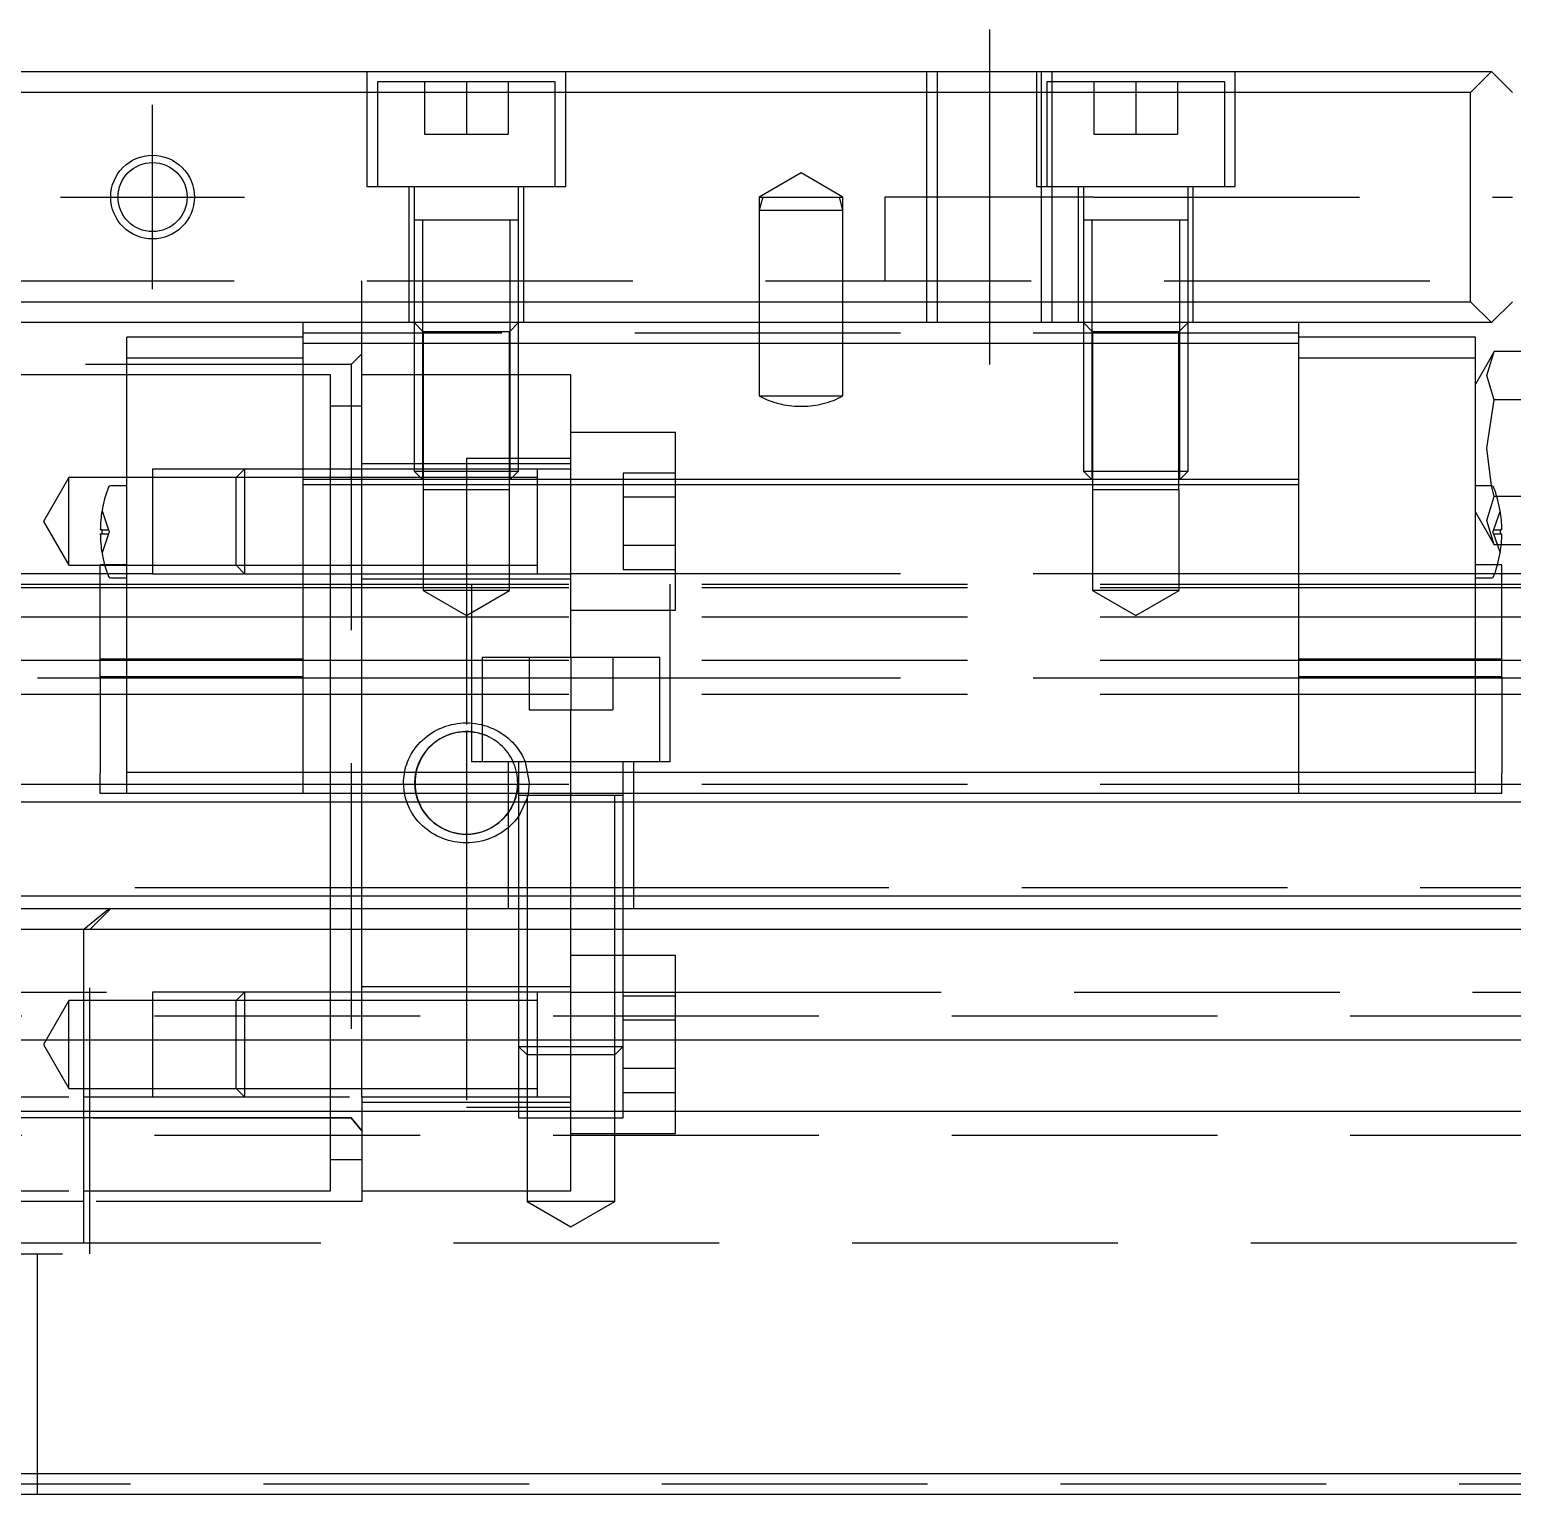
# Model space of a CAD drawing. Extents: x -14 to 910, y -357 to 120.
# Drawn here: x 294.1 to 365, y -322.6 to -252.6 of the extents above; entities that cross this region are included whole.
import ezdxf

# ---------------------------------------------------------------- set-up
doc = ezdxf.new("R2010")
doc.units = 0
doc.linetypes.add('CENTER', pattern=[50.8, 31.75, -6.35, 6.35, -6.35])
doc.linetypes.add('DASHED', pattern=[19.05, 12.7, -6.35])
doc.layers.get('0').update_dxf_attribs({"linetype": 'CONTINUOUS'})
doc.layers.add('CENTER', color=1, linetype='CENTER')

msp = doc.modelspace()

# ---------------------------------------------------------------- linework, layer by layer
at = {"color": 7, "linetype": 'CONTINUOUS'}
for p, q in [((216, -254.57), (364, -254.57)), ((364, -254.57), (363, -255.57)), ((365, -255.57), (364, -254.57)), ((363, -255.57), (217, -255.57)), ((363, -265.57), (363, -255.57)), ((217, -265.57), (363, -265.57)), ((363, -265.57), (364, -266.57)), ((364, -266.57), (365, -265.57)), ((364, -266.57), (216, -266.57)), ((307.2, -267.57), (307.2, -266.57)), ((354.8, -267.57), (354.8, -266.57)), ((307.2, -267.27), (298.768, -267.27)), ((298.768, -268.27), (298.768, -267.27)), ((307.2, -274.07), (307.2, -267.57)), ((354.8, -267.57), (307.2, -267.57)), ((363.232, -267.27), (354.8, -267.27)), ((354.8, -274.07), (354.8, -267.57)), ((363.232, -268.27), (363.232, -267.27)), ((298.768, -288.07), (298.768, -268.27)), ((307.2, -268.27), (298.768, -268.27)), ((363.232, -268.27), (354.8, -268.27)), ((363.232, -288.07), (363.232, -268.27)), ((363.778, -268.57), (363.232, -269.515)), ((364.135, -267.951), (363.778, -268.57)), ((363.778, -269.106), (364.135, -267.951)), ((365.6, -267.951), (364.135, -267.951)), ((364.135, -270.261), (363.778, -269.106)), ((363.778, -272.57), (364.135, -270.261)), ((365.6, -270.261), (364.135, -270.261)), ((364, -274.368), (363.778, -272.57)), ((307.2, -274.32), (307.2, -274.07)), ((354.8, -274.07), (307.2, -274.07)), ((354.8, -274.32), (354.8, -274.07)), ((298.768, -274.37), (297.986, -274.37)), ((307.2, -288.07), (307.2, -274.32)), ((354.8, -274.32), (307.2, -274.32)), ((354.8, -288.07), (354.8, -274.32)), ((364.014, -274.37), (363.232, -274.37)), ((365.6, -274.879), (364.257, -274.879)), ((297.584, -276.47), (297.502, -276.47)), ((297.502, -276.67), (297.584, -276.67)), ((297.584, -276.67), (297.584, -276.47)), ((364.416, -276.47), (364.416, -276.67)), ((364.498, -276.47), (364.416, -276.47)), ((364.416, -276.67), (364.498, -276.67)), ((365.6, -277.189), (364.467, -277.189)), ((297.709, -278.14), (297.5, -278.14)), ((297.5, -280.74), (297.5, -278.14)), ((364.5, -278.14), (364.291, -278.14)), ((364.5, -280.74), (364.5, -278.14)), ((282.5, -279.07), (297.5, -279.07)), ((282.5, -279.234), (297.5, -279.234)), ((297.986, -278.77), (298.768, -278.77)), ((363.232, -278.77), (364.014, -278.77)), ((508, -278.57), (364.5, -278.57)), ((364.5, -279.07), (580, -279.07)), ((364.5, -279.234), (580, -279.234)), ((282.5, -280.632), (297.5, -280.632)), ((364.5, -280.632), (580, -280.632)), ((297.5, -282.653), (297.5, -280.74)), ((364.5, -282.653), (364.5, -280.74)), ((282.5, -282.708), (297.5, -282.708)), ((298.768, -282.653), (297.5, -282.653)), ((297.5, -283.498), (297.5, -282.653)), ((364.5, -282.653), (363.232, -282.653)), ((364.5, -283.498), (364.5, -282.653)), ((364.5, -282.708), (580, -282.708)), ((297.5, -283.498), (297.5, -288.108)), ((298.768, -283.498), (297.5, -283.498)), ((364.5, -283.498), (363.232, -283.498)), ((364.5, -283.498), (364.5, -288.108)), ((282.5, -284.329), (297.5, -284.329)), ((364.5, -284.329), (580, -284.329)), ((297.5, -289.07), (297.5, -288.108)), ((298.768, -289.07), (298.768, -288.07)), ((307.2, -288.07), (298.768, -288.07)), ((307.2, -289.07), (307.2, -288.07)), ((354.8, -288.07), (307.2, -288.07)), ((363.232, -288.07), (354.8, -288.07)), ((354.8, -289.07), (354.8, -288.07)), ((363.232, -289.07), (363.232, -288.07)), ((364.5, -289.07), (364.5, -288.108)), ((282.5, -288.622), (297.5, -288.622)), ((298.768, -289.07), (297.5, -289.07)), ((307.2, -289.07), (298.768, -289.07)), ((354.8, -289.07), (307.2, -289.07)), ((322.5, -289.17), (317.5, -289.17)), ((322.5, -289.17), (317.5, -289.17)), ((363.232, -289.07), (354.8, -289.07)), ((364.5, -289.07), (363.232, -289.07)), ((364.5, -288.622), (580, -288.622)), ((0, -289.47), (580, -289.47)), ((0, -293.97), (580, -293.97)), ((1, -294.57), (579, -294.57)), ((578, -295.57), (2, -295.57)), ((578, -300.87), (2, -300.87)), ((578, -304.27), (2, -304.27)), ((2, -321.57), (578, -321.57)), ((579, -322.57), (1, -322.57))]:
    msp.add_line(p, q, dxfattribs=at)
at = {"color": 3, "linetype": 'DASHED'}
for p, q in [((310.25, -254.57), (310.25, -260.07)), ((310.75, -255.07), (310.75, -260.07)), ((319.25, -255.07), (310.75, -255.07)), ((313, -255.07), (313, -257.57)), ((315, -255.07), (315, -257.57)), ((317, -255.07), (317, -257.57)), ((319.25, -260.07), (319.25, -255.07)), ((319.75, -260.07), (319.75, -254.57)), ((337, -254.57), (337, -266.57)), ((337.5, -254.57), (337.5, -266.57)), ((342.25, -254.57), (342.25, -260.07)), ((342.5, -266.57), (342.5, -254.57)), ((342.75, -255.07), (342.75, -260.07)), ((351.25, -255.07), (342.75, -255.07)), ((343, -255.07), (343, -254.57)), ((343, -260.07), (343, -255.07)), ((345, -255.07), (345, -257.57)), ((347, -255.07), (347, -257.57)), ((349, -255.07), (349, -257.57)), ((351.25, -260.07), (351.25, -255.07)), ((351.75, -260.07), (351.75, -254.57)), ((313, -257.57), (315, -257.57)), ((315, -257.57), (317, -257.57)), ((345, -257.57), (347, -257.57)), ((347, -257.57), (349, -257.57)), ((310.25, -260.07), (319.75, -260.07)), ((312.25, -260.07), (312.25, -266.57)), ((312.5, -260.07), (312.5, -261.67)), ((317.5, -261.67), (317.5, -260.07)), ((317.75, -266.57), (317.75, -260.07)), ((331, -259.415), (329, -260.57)), ((333, -260.57), (331, -259.415)), ((342.25, -260.07), (351.75, -260.07)), ((343, -266.57), (343, -260.07)), ((344.25, -260.07), (344.25, -266.57)), ((344.5, -260.07), (344.5, -261.67)), ((349.5, -261.67), (349.5, -260.07)), ((349.75, -266.57), (349.75, -260.07)), ((329, -260.57), (329, -261.2)), ((329.169, -260.57), (329, -261.2)), ((329, -260.57), (331, -260.57)), ((331, -260.57), (333, -260.57)), ((333, -261.2), (332.831, -260.57)), ((333, -261.2), (333, -260.57)), ((345, -260.57), (335, -260.57)), ((335, -260.57), (335, -264.57)), ((345, -260.57), (365, -260.57)), ((329, -261.2), (329, -266.57)), ((329, -261.2), (333, -261.2)), ((333, -266.57), (333, -261.2)), ((312.5, -261.665), (312.5, -261.67)), ((317.5, -261.67), (312.5, -261.67)), ((317.5, -261.67), (312.5, -261.67)), ((312.5, -261.67), (312.5, -266.57)), ((312.5, -261.67), (312.5, -261.675)), ((312.9, -261.67), (312.9, -266.57)), ((317.1, -266.57), (317.1, -261.67)), ((317.5, -261.67), (317.5, -261.665)), ((317.5, -266.57), (317.5, -261.67)), ((317.5, -261.675), (317.5, -261.67)), ((344.5, -261.665), (344.5, -261.67)), ((349.5, -261.67), (344.5, -261.67)), ((349.5, -261.67), (344.5, -261.67)), ((349.5, -261.67), (344.5, -261.67)), ((349.5, -261.67), (344.5, -261.67)), ((344.5, -261.67), (344.5, -261.675)), ((344.5, -261.67), (344.5, -266.57)), ((344.9, -261.67), (344.9, -266.57)), ((349.1, -266.57), (349.1, -261.67)), ((349.5, -261.67), (349.5, -261.665)), ((349.5, -261.675), (349.5, -261.67)), ((349.5, -266.57), (349.5, -261.67)), ((215, -264.57), (365, -264.57)), ((310, -266.57), (310, -264.57)), ((354.8, -267.07), (307.2, -267.07)), ((310, -279.07), (310, -266.57)), ((312.5, -266.57), (312.938, -267.008)), ((312.5, -266.57), (312.5, -273.67)), ((317.5, -266.57), (312.5, -266.57)), ((312.9, -266.57), (312.9, -274.07)), ((312.938, -267.008), (312.938, -274.57)), ((317.062, -267.008), (312.938, -267.008)), ((317.062, -267.008), (317.5, -266.57)), ((317.062, -274.57), (317.062, -267.008)), ((317.1, -274.07), (317.1, -266.57)), ((317.5, -273.67), (317.5, -266.57)), ((329, -266.57), (329, -270.07)), ((333, -270.07), (333, -266.57)), ((344.5, -266.57), (344.938, -267.008)), ((344.5, -266.57), (344.5, -273.67)), ((349.5, -266.57), (344.5, -266.57)), ((344.9, -266.57), (344.9, -274.07)), ((344.938, -267.008), (344.938, -274.57)), ((349.062, -267.008), (344.938, -267.008)), ((349.062, -267.008), (349.5, -266.57)), ((349.062, -274.57), (349.062, -267.008)), ((349.1, -274.07), (349.1, -266.57)), ((349.5, -273.67), (349.5, -266.57)), ((309.5, -268.57), (240, -268.57)), ((310, -268.07), (309.5, -268.57)), ((309.5, -268.57), (309.5, -304.57)), ((298.768, -269.07), (291.5, -269.07)), ((307.2, -269.07), (298.768, -269.07)), ((308.5, -269.07), (307.2, -269.07)), ((308.5, -273.57), (308.5, -269.07)), ((312.5, -269.07), (310, -269.07)), ((312.9, -269.07), (312.5, -269.07)), ((317.1, -269.07), (312.9, -269.07)), ((317.5, -269.07), (317.1, -269.07)), ((320, -269.07), (317.5, -269.07)), ((320, -279.07), (320, -269.07)), ((310, -270.57), (308.5, -270.57)), ((329, -270.07), (333, -270.07)), ((330.937, -270.57), (331.063, -270.57)), ((325, -271.82), (320, -271.82)), ((325, -279.07), (325, -271.82)), ((304.4, -273.57), (300, -273.57)), ((300, -273.57), (300, -278.57)), ((304.4, -273.57), (304, -273.97)), ((307.2, -273.57), (304.4, -273.57)), ((307.2, -273.57), (304.4, -273.57)), ((304.4, -273.57), (304.4, -278.57)), ((310, -273.57), (307.2, -273.57)), ((310, -273.57), (307.2, -273.57)), ((308.5, -273.97), (308.5, -273.57)), ((320, -273.32), (310, -273.32)), ((312.5, -273.57), (310, -273.57)), ((312.9, -273.57), (312.5, -273.57)), ((317.1, -273.57), (312.9, -273.57)), ((320, -273.07), (315, -273.07)), ((315, -273.07), (315, -286.111)), ((317.5, -273.57), (317.1, -273.57)), ((318.4, -273.57), (317.5, -273.57)), ((318.4, -273.57), (318.395, -273.57)), ((320, -273.57), (318.4, -273.57)), ((318.405, -273.57), (318.4, -273.57)), ((318.4, -275.92), (318.4, -273.57)), ((296, -273.97), (294.788, -276.07)), ((300, -273.97), (296, -273.97)), ((296, -278.17), (296, -273.97)), ((304, -273.97), (300, -273.97)), ((307.2, -273.97), (304, -273.97)), ((304, -278.17), (304, -273.97)), ((310, -273.97), (307.2, -273.97)), ((308.5, -278.17), (308.5, -273.97)), ((312.8, -273.97), (310, -273.97)), ((312.5, -273.67), (312.9, -274.07)), ((312.5, -273.67), (317.5, -273.67)), ((312.9, -273.97), (312.8, -273.97)), ((317.1, -273.97), (312.9, -273.97)), ((317.1, -274.07), (317.5, -273.67)), ((317.2, -273.97), (317.1, -273.97)), ((318.4, -273.97), (317.2, -273.97)), ((325, -273.761), (322.5, -273.761)), ((322.5, -273.761), (322.5, -274.915)), ((344.5, -273.67), (344.9, -274.07)), ((344.5, -273.67), (349.5, -273.67)), ((349.1, -274.07), (349.5, -273.67)), ((312.933, -274.57), (312.933, -279.37)), ((317.067, -274.57), (312.933, -274.57)), ((317.067, -279.37), (317.067, -274.57)), ((322.5, -274.915), (322.5, -277.225)), ((325, -274.915), (322.5, -274.915)), ((344.933, -274.57), (344.933, -279.37)), ((349.067, -274.57), (344.933, -274.57)), ((349.067, -279.37), (349.067, -274.57)), ((363.778, -276.034), (364.135, -274.879)), ((364.135, -274.879), (364, -274.368)), ((364.257, -274.879), (364.135, -274.879)), ((297.584, -275.572), (297.9, -276.47)), ((363.232, -275.625), (363.778, -276.57)), ((364.416, -275.572), (364.1, -276.47)), ((294.788, -276.07), (296, -278.17)), ((318.4, -278.569), (318.4, -275.92)), ((364.135, -277.189), (363.778, -276.034)), ((297.584, -276.47), (297.9, -276.47)), ((297.9, -276.67), (297.584, -277.568)), ((297.584, -276.67), (297.9, -276.67)), ((297.9, -276.47), (297.935, -276.57)), ((297.9, -276.67), (297.935, -276.57)), ((363.778, -276.57), (364.135, -277.189)), ((364.1, -276.47), (364.065, -276.57)), ((364.1, -276.67), (364.065, -276.57)), ((364.1, -276.47), (364.416, -276.47)), ((364.1, -276.67), (364.416, -277.568)), ((364.1, -276.67), (364.416, -276.67)), ((325, -277.225), (322.5, -277.225)), ((322.5, -277.225), (322.5, -278.379)), ((364.467, -277.189), (364.135, -277.189)), ((296, -278.17), (300, -278.17)), ((298.768, -278.14), (297.709, -278.14)), ((300, -278.17), (304, -278.17)), ((304, -278.17), (304.4, -278.57)), ((304, -278.17), (307.2, -278.17)), ((307.2, -278.17), (310, -278.17)), ((308.5, -278.57), (308.5, -278.17)), ((310, -278.17), (318.4, -278.17)), ((325, -278.379), (322.5, -278.379)), ((364.291, -278.14), (363.232, -278.14)), ((300, -278.57), (291.1, -278.57)), ((297.5, -279.07), (298.768, -279.07)), ((297.5, -279.234), (298.768, -279.234)), ((298.768, -279.07), (307.2, -279.07)), ((298.768, -279.234), (307.2, -279.234)), ((300, -278.57), (304.4, -278.57)), ((304.4, -278.57), (307.2, -278.57)), ((304.4, -278.57), (307.2, -278.57)), ((307.2, -278.57), (310, -278.57)), ((307.2, -278.57), (310, -278.57)), ((307.2, -279.07), (354.8, -279.07)), ((307.2, -279.234), (354.8, -279.234)), ((308.5, -279.07), (308.5, -278.57)), ((308.5, -289.07), (308.5, -279.07)), ((310, -278.57), (318.4, -278.57)), ((310, -278.82), (320, -278.82)), ((310, -289.07), (310, -279.07)), ((315.25, -279.07), (315.25, -287.57)), ((318.395, -278.57), (318.4, -278.57)), ((318.4, -278.57), (318.4, -278.569)), ((318.4, -278.57), (320, -278.57)), ((318.4, -278.57), (318.405, -278.57)), ((325, -278.57), (320, -278.57)), ((320, -282.57), (320, -279.07)), ((324.75, -287.57), (324.75, -279.07)), ((354.8, -278.57), (325, -278.57)), ((325, -280.32), (325, -279.07)), ((363.232, -278.57), (354.8, -278.57)), ((354.8, -279.07), (363.232, -279.07)), ((354.8, -279.234), (363.232, -279.234)), ((364.157, -278.57), (363.232, -278.57)), ((363.232, -279.07), (364.5, -279.07)), ((363.232, -279.234), (364.5, -279.234)), ((364.5, -278.57), (364.157, -278.57)), ((312.933, -279.37), (315, -280.563)), ((317.067, -279.37), (312.933, -279.37)), ((315, -280.563), (317.067, -279.37)), ((344.933, -279.37), (347, -280.563)), ((349.067, -279.37), (344.933, -279.37)), ((347, -280.563), (349.067, -279.37)), ((297.5, -280.632), (298.768, -280.632)), ((298.768, -280.632), (307.2, -280.632)), ((307.2, -280.632), (354.8, -280.632)), ((320, -280.32), (325, -280.32)), ((354.8, -280.632), (363.232, -280.632)), ((363.232, -280.632), (364.5, -280.632)), ((297.5, -282.708), (298.768, -282.708)), ((307.2, -282.653), (298.768, -282.653)), ((298.768, -282.708), (307.2, -282.708)), ((307.2, -282.708), (354.8, -282.708)), ((315.75, -282.57), (315.75, -287.57)), ((324.25, -282.57), (315.75, -282.57)), ((318, -282.57), (318, -285.07)), ((320, -282.57), (320, -285.07)), ((322, -282.57), (322, -285.07)), ((324.25, -287.57), (324.25, -282.57)), ((363.232, -282.653), (354.8, -282.653)), ((354.8, -282.708), (363.232, -282.708)), ((363.232, -282.708), (364.5, -282.708)), ((307.2, -283.498), (298.768, -283.498)), ((363.232, -283.498), (354.8, -283.498)), ((307.2, -283.57), (242, -283.57)), ((308.5, -283.57), (307.2, -283.57)), ((310, -283.57), (308.5, -283.57)), ((315.75, -283.57), (310, -283.57)), ((320, -283.57), (315.75, -283.57)), ((324.25, -283.57), (320, -283.57)), ((354.8, -283.57), (324.25, -283.57)), ((363.232, -283.57), (354.8, -283.57)), ((364.5, -283.57), (363.232, -283.57)), ((375.75, -283.57), (364.5, -283.57)), ((297.5, -284.329), (298.768, -284.329)), ((298.768, -284.329), (307.2, -284.329)), ((307.2, -284.329), (354.8, -284.329)), ((354.8, -284.329), (363.232, -284.329)), ((363.232, -284.329), (364.5, -284.329)), ((318, -285.07), (320, -285.07)), ((320, -287.57), (320, -285.07)), ((320, -285.07), (322, -285.07)), ((313.119, -286.337), (313.235, -286.252)), ((313.235, -286.252), (313.354, -286.173)), ((313.354, -286.173), (313.477, -286.1)), ((313.477, -286.1), (313.605, -286.032)), ((313.605, -286.032), (313.736, -285.97)), ((313.736, -285.97), (313.871, -285.914)), ((313.871, -285.914), (314.007, -285.865)), ((314.007, -285.865), (314.145, -285.822)), ((314.145, -285.822), (314.284, -285.785)), ((314.284, -285.785), (314.425, -285.756)), ((314.425, -285.756), (314.566, -285.733)), ((314.566, -285.733), (314.71, -285.716)), ((314.71, -285.716), (314.854, -285.706)), ((314.854, -285.706), (315, -285.703)), ((315, -285.703), (315.146, -285.706)), ((315, -286.111), (315, -291.028)), ((315.146, -285.706), (315.29, -285.716)), ((315.29, -285.716), (315.433, -285.733)), ((315.433, -285.733), (315.575, -285.756)), ((315.575, -285.756), (315.716, -285.785)), ((315.716, -285.785), (315.75, -285.794)), ((315.75, -285.794), (315.855, -285.822)), ((315.855, -285.822), (315.993, -285.865)), ((315.993, -285.865), (316.129, -285.914)), ((316.129, -285.914), (316.264, -285.97)), ((316.264, -285.97), (316.395, -286.032)), ((316.395, -286.032), (316.523, -286.1)), ((316.523, -286.1), (316.646, -286.173)), ((316.646, -286.173), (316.765, -286.252)), ((316.765, -286.252), (316.881, -286.337)), ((312.44, -287.075), (312.52, -286.957)), ((312.52, -286.957), (312.606, -286.843)), ((312.606, -286.843), (312.698, -286.732)), ((312.698, -286.732), (312.796, -286.626)), ((312.796, -286.626), (312.9, -286.523)), ((312.9, -286.523), (313.008, -286.427)), ((313.008, -286.427), (313.119, -286.337)), ((316.881, -286.337), (316.992, -286.427)), ((316.992, -286.427), (317.1, -286.523)), ((317.1, -286.523), (317.204, -286.626)), ((317.204, -286.626), (317.302, -286.732)), ((317.302, -286.732), (317.394, -286.843)), ((317.394, -286.843), (317.48, -286.957)), ((317.48, -286.957), (317.545, -287.051)), ((312.114, -287.788), (312.15, -287.675)), ((312.15, -287.675), (312.191, -287.564)), ((312.191, -287.564), (312.237, -287.454)), ((312.237, -287.454), (312.298, -287.324)), ((312.298, -287.324), (312.366, -287.198)), ((312.366, -287.198), (312.44, -287.075)), ((324.75, -287.57), (315.25, -287.57)), ((317, -287.57), (317, -294.57)), ((317.5, -287.57), (317.5, -289.07)), ((317.545, -287.051), (317.605, -287.148)), ((317.605, -287.148), (317.662, -287.248)), ((317.662, -287.248), (317.714, -287.35)), ((317.714, -287.35), (317.763, -287.454)), ((317.763, -287.454), (317.809, -287.564)), ((317.809, -287.564), (317.811, -287.57)), ((317.811, -287.57), (318, -288.57)), ((320, -289.07), (320, -287.57)), ((322.5, -289.07), (322.5, -287.57)), ((323, -294.57), (323, -287.57)), ((312, -288.57), (312.002, -288.459)), ((312.002, -288.459), (312.009, -288.348)), ((312.009, -288.348), (312.02, -288.238)), ((312.02, -288.238), (312.036, -288.127)), ((312.036, -288.127), (312.056, -288.018)), ((312.056, -288.018), (312.083, -287.902)), ((312.083, -287.902), (312.114, -287.788)), ((297.5, -288.622), (298.768, -288.622)), ((298.768, -288.622), (307.2, -288.622)), ((307.2, -288.622), (354.8, -288.622)), ((308.5, -294.57), (308.5, -289.07)), ((310, -294.57), (310, -289.07)), ((312.046, -289.07), (312, -288.57)), ((312.056, -289.122), (312.046, -289.07)), ((312.083, -289.238), (312.056, -289.122)), ((317.5, -289.07), (317.5, -289.17)), ((317.5, -289.165), (317.5, -289.17)), ((317.5, -289.17), (317.5, -289.175)), ((317.5, -289.17), (317.5, -294.57)), ((317.9, -289.17), (317.9, -294.57)), ((317.954, -289.07), (317.933, -289.17)), ((318, -288.57), (317.954, -289.07)), ((320, -289.17), (320, -289.07)), ((320, -294.57), (320, -289.17)), ((322.1, -294.57), (322.1, -289.17)), ((322.5, -289.17), (322.5, -289.07)), ((322.5, -289.17), (322.5, -289.165)), ((322.5, -289.175), (322.5, -289.17)), ((322.5, -294.57), (322.5, -289.17)), ((354.8, -288.622), (363.232, -288.622)), ((363.232, -288.622), (364.5, -288.622)), ((312.114, -289.352), (312.083, -289.238)), ((312.15, -289.465), (312.114, -289.352)), ((312.191, -289.576), (312.15, -289.465)), ((312.237, -289.686), (312.191, -289.576)), ((312.286, -289.79), (312.237, -289.686)), ((312.338, -289.892), (312.286, -289.79)), ((317.901, -289.301), (317.501, -290.154)), ((317.933, -289.17), (317.901, -289.301)), ((312.395, -289.992), (312.338, -289.892)), ((312.455, -290.089), (312.395, -289.992)), ((312.52, -290.183), (312.455, -290.089)), ((312.606, -290.297), (312.52, -290.183)), ((312.698, -290.408), (312.606, -290.297)), ((312.796, -290.514), (312.698, -290.408)), ((312.9, -290.617), (312.796, -290.514)), ((317.204, -290.514), (317.1, -290.617)), ((317.302, -290.408), (317.204, -290.514)), ((317.394, -290.297), (317.302, -290.408)), ((317.48, -290.183), (317.394, -290.297)), ((317.501, -290.154), (317.48, -290.183)), ((313.008, -290.713), (312.9, -290.617)), ((313.119, -290.803), (313.008, -290.713)), ((313.235, -290.888), (313.119, -290.803)), ((313.354, -290.967), (313.235, -290.888)), ((313.477, -291.04), (313.354, -290.967)), ((313.605, -291.108), (313.477, -291.04)), ((313.736, -291.17), (313.605, -291.108)), ((313.871, -291.226), (313.736, -291.17)), ((314.007, -291.275), (313.871, -291.226)), ((314.145, -291.318), (314.007, -291.275)), ((315, -291.028), (315, -304.07)), ((315.993, -291.275), (315.855, -291.318)), ((316.129, -291.226), (315.993, -291.275)), ((316.264, -291.17), (316.129, -291.226)), ((316.395, -291.108), (316.264, -291.17)), ((316.523, -291.04), (316.395, -291.108)), ((316.646, -290.967), (316.523, -291.04)), ((316.765, -290.888), (316.646, -290.967)), ((316.881, -290.803), (316.765, -290.888)), ((316.992, -290.713), (316.881, -290.803)), ((317.1, -290.617), (316.992, -290.713)), ((314.284, -291.355), (314.145, -291.318)), ((314.425, -291.384), (314.284, -291.355)), ((314.567, -291.407), (314.425, -291.384)), ((314.71, -291.424), (314.567, -291.407)), ((314.854, -291.434), (314.71, -291.424)), ((315, -291.437), (314.854, -291.434)), ((315.146, -291.434), (315, -291.437)), ((315.29, -291.424), (315.146, -291.434)), ((315.434, -291.407), (315.29, -291.424)), ((315.575, -291.384), (315.434, -291.407)), ((315.716, -291.355), (315.575, -291.384)), ((315.855, -291.318), (315.716, -291.355)), ((242, -293.57), (308.5, -293.57)), ((308.5, -293.57), (310, -293.57)), ((310, -293.57), (317.5, -293.57)), ((317.5, -293.57), (317.9, -293.57)), ((317.9, -293.57), (320, -293.57)), ((320, -293.57), (322.1, -293.57)), ((322.1, -293.57), (322.5, -293.57)), ((322.5, -293.57), (377.5, -293.57)), ((297.937, -294.57), (296.708, -295.57)), ((297, -295.57), (298, -294.57)), ((308.5, -298.57), (308.5, -294.57)), ((310, -300.87), (310, -294.57)), ((317.5, -294.57), (317.5, -300.87)), ((317.5, -294.57), (317.5, -300.87)), ((317.9, -294.57), (317.9, -300.87)), ((320, -300.87), (320, -294.57)), ((322.1, -300.87), (322.1, -294.57)), ((322.5, -300.87), (322.5, -294.57)), ((322.5, -300.87), (322.5, -294.57)), ((296.708, -300.87), (296.708, -295.57)), ((297, -311.07), (297, -295.57)), ((322.1, -296.82), (320, -296.82)), ((322.5, -296.82), (322.1, -296.82)), ((325, -296.82), (322.5, -296.82)), ((325, -300.87), (325, -296.82)), ((320, -298.32), (310, -298.32)), ((247, -298.57), (300, -298.57)), ((296, -298.97), (294.788, -301.07)), ((300, -298.97), (296, -298.97)), ((296, -303.17), (296, -298.97)), ((304.4, -298.57), (300, -298.57)), ((300, -298.57), (300, -303.57)), ((304, -298.97), (300, -298.97)), ((304.4, -298.57), (304, -298.97)), ((310, -298.97), (304, -298.97)), ((304, -300.87), (304, -298.97)), ((310, -298.57), (304.4, -298.57)), ((310, -298.57), (304.4, -298.57)), ((304.4, -298.57), (304.4, -300.87)), ((308.5, -298.97), (308.5, -298.57)), ((308.5, -300.87), (308.5, -298.97)), ((317.5, -298.57), (310, -298.57)), ((317.5, -298.97), (310, -298.97)), ((317.9, -298.57), (317.5, -298.57)), ((317.9, -298.97), (317.5, -298.97)), ((318.4, -298.57), (317.9, -298.57)), ((318.4, -298.97), (317.9, -298.97)), ((318.4, -298.57), (318.395, -298.57)), ((320, -298.57), (318.4, -298.57)), ((318.405, -298.57), (318.4, -298.57)), ((318.4, -300.87), (318.4, -298.57)), ((318.4, -303.57), (318.4, -298.57)), ((318.4, -301.07), (318.4, -298.57)), ((320, -298.57), (322.1, -298.57)), ((322.1, -298.57), (322.5, -298.57)), ((322.5, -298.57), (325, -298.57)), ((325, -298.761), (322.5, -298.761)), ((325, -298.57), (377.5, -298.57)), ((579.5, -299.72), (0.5, -299.72)), ((325, -299.915), (322.5, -299.915)), ((294.788, -301.07), (296, -303.17)), ((296.708, -304.27), (296.708, -300.87)), ((304, -303.17), (304, -300.87)), ((304.4, -300.87), (304.4, -303.57)), ((308.5, -303.17), (308.5, -300.87)), ((310, -303.57), (310, -300.87)), ((317.5, -300.87), (317.5, -301.17)), ((317.5, -300.87), (317.5, -301.17)), ((317.5, -301.17), (317.9, -301.57)), ((317.5, -301.17), (317.5, -304.27)), ((317.5, -301.17), (322.5, -301.17)), ((317.9, -300.87), (317.9, -301.57)), ((318.4, -300.92), (318.4, -300.87)), ((318.4, -301.57), (318.4, -300.92)), ((320, -301.57), (320, -300.87)), ((322.1, -301.57), (322.1, -300.87)), ((322.1, -301.57), (322.5, -301.17)), ((322.5, -301.17), (322.5, -300.87)), ((322.5, -301.17), (322.5, -300.87)), ((322.5, -304.27), (322.5, -301.17)), ((325, -304.27), (325, -300.87)), ((317.9, -301.57), (317.9, -304.57)), ((322.1, -301.57), (317.9, -301.57)), ((318.4, -303.569), (318.4, -301.57)), ((320, -304.27), (320, -301.57)), ((322.1, -304.57), (322.1, -301.57)), ((325, -302.225), (322.5, -302.225)), ((296, -303.17), (300, -303.17)), ((300, -303.17), (304, -303.17)), ((304, -303.17), (304.4, -303.57)), ((304, -303.17), (310, -303.17)), ((308.5, -303.57), (308.5, -303.17)), ((310, -303.17), (317.5, -303.17)), ((317.5, -303.17), (318.4, -303.17)), ((283.292, -303.57), (296.708, -303.57)), ((296.708, -303.57), (310, -303.57)), ((308.5, -304.27), (308.5, -303.57)), ((310, -303.57), (317.5, -303.57)), ((310, -303.57), (310, -304.27)), ((310, -303.82), (320, -303.82)), ((317.5, -303.57), (318.4, -303.57)), ((318.395, -303.57), (318.4, -303.57)), ((318.4, -303.57), (318.4, -303.569)), ((318.4, -303.57), (320, -303.57)), ((318.4, -303.57), (318.405, -303.57)), ((325, -303.379), (322.5, -303.379)), ((240, -304.57), (309.5, -304.57)), ((296.708, -304.57), (283.292, -304.57)), ((296.708, -310.57), (296.708, -304.27)), ((308.5, -304.57), (296.708, -304.57)), ((308.5, -308.07), (308.5, -304.27)), ((309.5, -304.57), (308.5, -304.57)), ((309.5, -304.57), (310, -305.191)), ((310, -305.191), (309.5, -304.57)), ((310, -304.27), (310, -308.57)), ((315, -304.07), (320, -304.07)), ((317.5, -304.27), (317.5, -304.57)), ((317.5, -304.57), (322.5, -304.57)), ((317.9, -304.57), (317.9, -308.57)), ((320, -304.57), (320, -304.27)), ((320, -308.07), (320, -304.57)), ((322.1, -308.57), (322.1, -304.57)), ((322.5, -304.57), (322.5, -304.27)), ((325, -305.32), (325, -304.27)), ((579.5, -305.42), (0.5, -305.42)), ((320, -305.32), (325, -305.32)), ((308.5, -306.57), (310, -306.57)), ((283.292, -308.07), (296.708, -308.07)), ((296.708, -308.07), (308.5, -308.07)), ((310, -308.07), (320, -308.07)), ((296.708, -308.57), (283.292, -308.57)), ((310, -308.57), (296.708, -308.57)), ((317.9, -308.57), (320, -309.782)), ((322.1, -308.57), (317.9, -308.57)), ((320, -309.782), (322.1, -308.57)), ((283, -311.07), (297, -311.07)), ((296.708, -310.57), (283.292, -310.57)), ((294.5, -322.57), (294.5, -311.07)), ((403.292, -310.57), (296.708, -310.57)), ((0.5, -322.07), (579.5, -322.07))]:
    msp.add_line(p, q, dxfattribs=at)
at = {"color": 3, "linetype": 'CONTINUOUS'}
msp.add_circle((300, -260.57), 2, dxfattribs=at)
at = {"color": 7, "linetype": 'CONTINUOUS'}
msp.add_circle((300, -260.57), 1.65, dxfattribs=at)
at = {"color": 3, "linetype": 'DASHED'}
msp.add_circle((315, -288.57), 2.458, dxfattribs=at)
for centre, radius, start, end in [((330.937, -266.57), 4, 241.03047, 270), ((331.063, -266.57), 4, 270, 298.96953), ((315, -288.57), 2.453, 72.20057, 191.75878), ((315, -288.57), 2.453, 24.05297, 72.20057), ((315, -288.57), 2.453, 0, 24.05297), ((315, -288.57), 2.453, 191.75878, 348.24122), ((315, -288.57), 2.453, 348.24122, 0)]:
    msp.add_arc(centre, radius, start, end, dxfattribs=at)
at = {"color": 7, "linetype": 'CONTINUOUS'}
for centre, radius, start, end in [((303.5, -276.57), 6, 159.14941, 170.40593), ((297.986, -274.47), 0.1, 90, 159.14941), ((364.014, -274.47), 0.1, 20.85059, 90), ((358.5, -276.57), 6, 9.59407, 20.85059), ((303.5, -276.57), 5.999, 170.42033, 179.04489), ((358.5, -276.57), 5.999, 0.95511, 9.57967), ((303.5, -276.57), 5.999, 180.95511, 189.57967), ((358.5, -276.57), 5.999, 350.42033, 359.04489), ((303.5, -276.57), 6, 189.59407, 200.85059), ((358.5, -276.57), 6, 339.14941, 350.40593), ((297.986, -278.67), 0.1, 200.85059, 270), ((364.014, -278.67), 0.1, 270, 339.14941)]:
    msp.add_arc(centre, radius, start, end, dxfattribs=at)
at = {"layer": 'CENTER', "color": 1, "linetype": 'CENTER'}
for p, q in [((340, -252.57), (340, -268.57)), ((300, -264.97), (300, -256.17)), ((295.6, -260.57), (304.4, -260.57))]:
    msp.add_line(p, q, dxfattribs=at)

doc.saveas('drawing.dxf')
